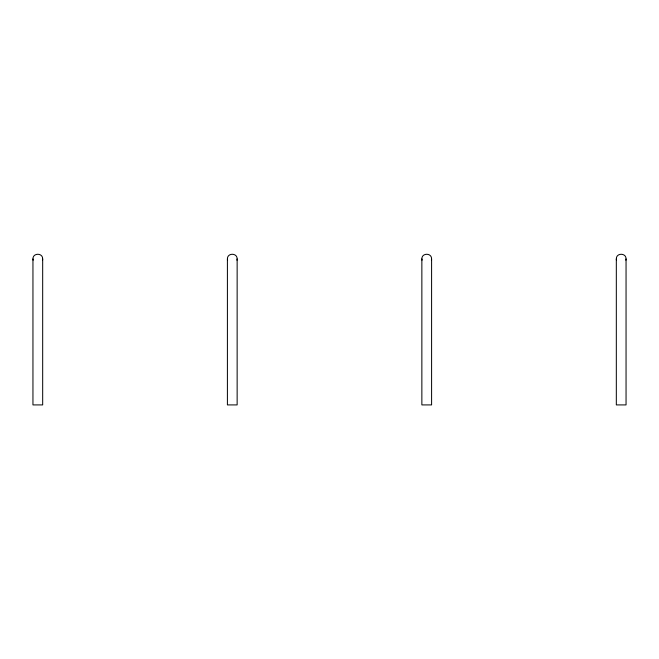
<?xml version="1.0" encoding="UTF-8"?>
<svg xmlns="http://www.w3.org/2000/svg" width="659" height="659" viewBox="0 0 659 659"><rect width="100%" height="100%" fill="white"/><g stroke="black" fill="none" stroke-linecap="round" stroke-linejoin="round"><path stroke-width="0.99" d="M32.95 258.954C32.711 252.702 42.917 252.702 42.678 258.954L42.678 404.914L32.95 404.914L32.95 258.954L33.115 260.214M42.514 260.214L42.678 258.954M227.404 258.954C227.174 252.702 237.372 252.702 237.141 258.954L237.141 404.914L227.404 404.914L227.404 258.954L227.569 260.214M236.968 260.214L237.141 258.954M421.859 258.954C421.628 252.702 431.826 252.702 431.596 258.954L431.596 404.914L421.859 404.914L421.859 258.954L422.032 260.214M431.431 260.214L431.596 258.954M616.322 258.954C616.083 252.702 626.289 252.702 626.05 258.954L626.05 404.914L616.322 404.914L616.322 258.954L616.486 260.214M625.885 260.214L626.05 258.954"/></g></svg>
